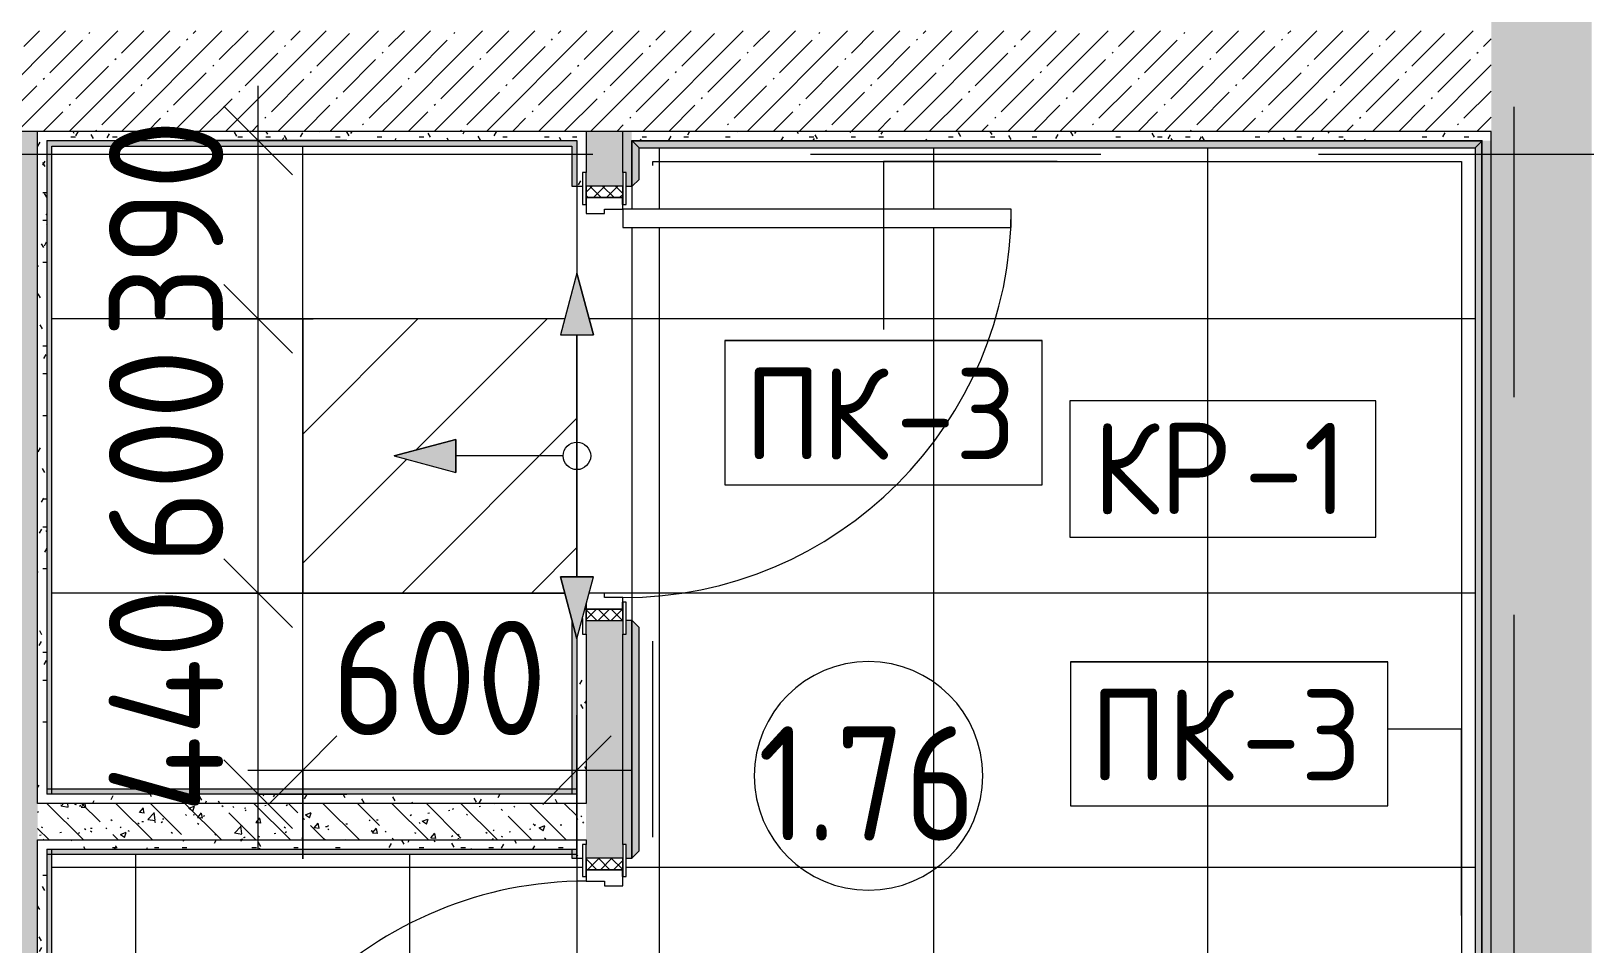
# Model space of a CAD drawing. Header units: millimetres. Extents: x 81671 to 282875, y -8553 to 29000.
# Drawn here: x 89616 to 93015, y 15273 to 17269 of the extents above; entities that cross this region are included whole.
import ezdxf

# ---------------------------------------------------------------- set-up
doc = ezdxf.new("R2010")
doc.units = ezdxf.units.MM
doc.linetypes.add('Осевая', pattern=[3175, 635, -476.25, 1587.5, -476.25])
for name, color, linetype, lineweight in [('A-ANNO-DIMS', 7, 'Continuous', 9), ('A-ANNO-DIMS-100', 7, 'Continuous', 9), ('A-AREA-IDEN', 7, 'Continuous', 9), ('A-DETL', 7, 'Continuous', 9), ('A-DETL-GENF', 7, 'Continuous', 9), ('A-DOOR', 7, 'Continuous', 9), ('A-DOOR-1', 7, 'Continuous', 13), ('A-DOOR-FRAM', 7, 'Continuous', 13), ('A-DOOR-FRAM-1', 7, 'Continuous', 9), ('A-FLOR-IDEN', 7, 'Continuous', 9), ('A-FLOR-PATT', 7, 'Continuous', 9), ('A-GENM-IDEN', 7, 'Continuous', 9), ('A-WALL', 7, 'Continuous', 9), ('I-WALL', 7, 'Continuous', 9), ('Оси-2', 7, 'Осевая', 9)]:
    doc.layers.add(name, color=color, linetype=linetype, lineweight=lineweight)
for name, color, linetype, lineweight, true_color in [('A-DETL-GENF-1', 7, 'Continuous', 9, 0x004000), ('A-FLOR-1', 7, 'Continuous', 9, 0x787878), ('A-GENM-5', 7, 'Continuous', 9, 0xff8040), ('A-WALL-1', 9, 'Continuous', 9, 0x808080), ('A-WALL-FNSH-1', 9, 'Continuous', 9, 0x808080), ('I-WALL-1', 7, 'Continuous', 9, 0x787878), ('I-WALL-2', 9, 'Continuous', 9, 0x808080)]:
    doc.layers.add(name, color=color, linetype=linetype, lineweight=lineweight, true_color=true_color)
doc.styles.add('GOST Common', font='GOST_Common.ttf', dxfattribs={"width": 0.9, "height": 250})
doc.styles.add('GOST Common_1', font='GOST_Common.ttf', dxfattribs={"height": 200})
doc.styles.add('ISOCPEUR', font='isocpeur.ttf', dxfattribs={"width": 0.9, "height": 250})
doc.dimstyles.new('ISO-2_5_0_9К_БОЛЬШОЙ', dxfattribs={"dimscale": 304.8, "dimtxt": 248.995294, "dimasz": 0.492126, "dimexe": 0.393701, "dimexo": 0.984252, "dimgap": 0, "dimtad": 1, "dimdec": 0, "dimrnd": 10, "dimzin": 0, "dimdsep": 46, "dimtxsty": 'ISOCPEUR', "dimblk1": 'OBLIQUE', "dimblk2": 'OBLIQUE', "dimsah": 1, "dimcen": 0.09, "dimdle": 0.393701, "dimazin": 0, "dimtfac": 1, "dimtdec": 4, "dimtix": 1, "dimtmove": 0, "dimatfit": 3, "dimfxl": 1, "dimtvp": 1, "dimtolj": 1, "dimtzin": 0, "dimarcsym": 2})
pattern_1 = [(45, (0, 0), (-57.024626, 57.024626), []), (45, (57.025, 0), (-57.024626, 57.024626), [100.806, -20.161, 3.353, -16.808])]
pattern_2 = [(135, (0, 0), (-75.43415, -75.43415), [106.68, -17.78, 3.556, -17.78]), (135, (0, 75.39), (-75.43415, -75.43415), []), (50, (0, 0), (127.52922, -11.15758), [13.335, -146.685]), (355, (0, 0), (-24.66966, 133.74002), [10.668, -117.348]), (100.451, (10.63, -0.93), (102.85973, 122.58178), [11.333, -124.663]), (46.184, (0, 35.56), (189.75516, -29.43036), [20.002, -220.027]), (96.636, (15.81, 33.1), (166.1822, 173.1996), [17, -186.995]), (351.184, (0, 35.56), (166.18393, 173.19757), [16.002, -176.022]), (21, (17.78, 26.67), (106.13027, -71.58603), [13.335, -146.685]), (326, (17.78, 26.67), (43.26188, 128.93175), [10.668, -117.348]), (71.451, (26.62, 20.7), (149.39198, 57.34505), [11.333, -124.663]), (37.5, (0, 0), (2.162228, 59.188357), [3.353, -112.573, 3.353, -115.773, -117.792]), (37.5, (0, 0), (2.162228, 59.188357), [-235.052, 3.353, -114.44]), (7.5, (0, 0), (46.773857, 70.126152), [3.353, -64.567, 3.353, -109.906, -44.894]), (7.5, (0, 0), (46.773857, 70.126152), [-181.178, 3.353, -41.542]), (327.5, (-39.65, 0), (94.913671, -4.010093), [3.353, -41.097, 3.353, -135.331, -184.023]), (327.5, (-39.65, 0), (94.913671, -4.010093), [-183.134, 3.353, -180.67]), (317.5, (-57.43, 0), (103.69057, 17.79882), [3.353, -54.432, 3.353, -88.748, -130.683]), (317.5, (-57.43, 0), (103.69057, 17.79882), [-149.885, 3.353, -127.33])]
pattern_3 = [(135, (1826.41, 104.685), (-14.14214, -14.14214), []), (225, (1826.41, 104.685), (14.14214, -14.14214), [])]
pattern_4 = [(45, (-296.384, 104.685), (-14.1421, 14.1421), []), (135, (-296.384, 104.685), (-14.1421, -14.1421), [])]
pattern_5 = [(0, (0, 0), (121.92, 30.48), [10.058, -81.382, 10.058, -81.382, -487.68]), (0, (0, 0), (121.92, 30.48), [-182.88, 10.058, -172.822, 10.058, -81.382, -213.36]), (0, (0, 0), (121.92, 30.48), [-457.2, 10.058, -50.902, 10.058, -142.342]), (120, (45.72, 15.24), (-87.356454, 90.345817), [10.058, -81.382, 10.058, -81.382, -487.68]), (120, (45.72, 15.24), (-87.356454, 90.345817), [-182.88, 10.058, -172.822, 10.058, -81.382, -213.36]), (120, (45.72, 15.24), (-87.356454, 90.345817), [-457.2, 10.058, -50.902, 10.058, -142.342]), (240, (60.96, 76.2), (-34.563546, -120.825817), [10.058, -81.382, 10.058, -81.382, -487.68]), (240, (60.96, 76.2), (-34.563546, -120.825817), [-182.88, 10.058, -172.822, 10.058, -81.382, -213.36]), (240, (60.96, 76.2), (-34.563546, -120.825817), [-457.2, 10.058, -50.902, 10.058, -142.342])]

# ---------------------------------------------------------------- blocks, each defined once
blk = doc.blocks.new('110_Дверь_СКБ_1Ст_Внутренняя1 - Д-7_п__950x2100h_Туалет-32207265-План отделки полов с раскладкой материалов 1 этажа в осях 23_1-33')
at = {"layer": 'A-DOOR'}
h = blk.add_hatch(dxfattribs=at)
h.set_pattern_fill('FP_8', color=256, style=0, pattern_type=2)
h.set_pattern_definition(pattern_3)
h.paths.add_polyline_path([(487.5, -40), (487.5, 40), (462.5, 40), (462.5, -40)])
at = {"layer": 'A-DOOR-FRAM-1'}
h = blk.add_hatch(dxfattribs=at)
h.set_pattern_fill('FP_9', color=256, style=0, pattern_type=2)
h.set_pattern_definition(pattern_4)
h.paths.add_polyline_path([(-437.5, 40), (-462.5, 40), (-462.5, -40), (-437.5, -40)])
at = {"layer": 'A-DOOR'}
blk.add_arc((-412.5, 40), 850, 360, 90, dxfattribs=at)
at = {"layer": 'A-DOOR-1'}
for p, q in [((-412.5, 890), (-412.5, 40)), ((-372.5, 890), (-412.5, 890)), ((-372.5, 40), (-372.5, 890)), ((-412.5, 40), (-372.5, 40))]:
    blk.add_line(p, q, dxfattribs=at)
at = {"layer": 'A-DOOR-FRAM'}
for p, q in [((-422.5, 48), (-492.5, 48)), ((-492.5, 48), (-492.5, 40)), ((-492.5, 40), (-422.5, 40)), ((-437.5, 40), (-462.5, 40)), ((-462.5, 40), (-462.5, -40)), ((-412.5, 40), (-437.5, 40)), ((-437.5, 40), (-437.5, -40)), ((-437.5, -40), (-437.5, 40)), ((-422.5, 40), (-437.5, 40)), ((-437.5, 40), (-437.5, 39)), ((-437.5, 39), (-422.5, 39)), ((-422.5, 40), (-422.5, 48)), ((-422.5, 39), (-422.5, 40)), ((-412.5, 0), (-412.5, 40)), ((437.5, 40), (437.5, 0)), ((462.5, 40), (437.5, 40)), ((517.5, 48), (447.5, 48)), ((447.5, 48), (447.5, 40)), ((462.5, 40), (447.5, 40)), ((447.5, 40), (447.5, 39)), ((447.5, 40), (517.5, 40)), ((447.5, 39), (462.5, 39)), ((462.5, -40), (462.5, 40)), ((487.5, 40), (462.5, 40)), ((462.5, 40), (462.5, -40)), ((462.5, 39), (462.5, 40)), ((487.5, -40), (487.5, 40)), ((517.5, 40), (517.5, 48)), ((-402.5, 0), (-412.5, 0)), ((-402.5, -40), (-402.5, 0)), ((437.5, 0), (427.5, 0)), ((427.5, 0), (427.5, -33.2)), ((-422.5, -40), (-492.5, -40)), ((-492.5, -40), (-492.5, -48)), ((-492.5, -48), (-422.5, -48)), ((-462.5, -40), (-437.5, -40)), ((-422.5, -39), (-437.5, -39)), ((-437.5, -39), (-437.5, -40)), ((-437.5, -40), (-402.5, -40)), ((-437.5, -40), (-422.5, -40)), ((-422.5, -40), (-422.5, -39)), ((-422.5, -48), (-422.5, -40)), ((462.5, -39), (449.2, -39)), ((452.9, -40), (462.5, -40)), ((452.9, -40), (462.5, -40)), ((517.5, -40), (452.9, -40)), ((462.5, -40), (462.5, -39)), ((462.5, -40), (487.5, -40)), ((482.8, -48), (517.5, -48)), ((517.5, -48), (517.5, -40))]:
    blk.add_line(p, q, dxfattribs=at)
blk = doc.blocks.new('110_Дверь_СКБ_1Ст_Внутренняя1 - Д-7_л__950x2100h_Туалет-32209783-План отделки полов с раскладкой материалов 1 этажа в осях 23_1-33')
at = {"layer": 'A-DOOR'}
h = blk.add_hatch(dxfattribs=at)
h.set_pattern_fill('FP_8', color=256, style=0, pattern_type=2)
h.set_pattern_definition(pattern_3)
h.paths.add_polyline_path([(462.5, -40), (487.5, -40), (487.5, 40), (462.5, 40)])
at = {"layer": 'A-DOOR-FRAM-1'}
h = blk.add_hatch(dxfattribs=at)
h.set_pattern_fill('FP_9', color=256, style=0, pattern_type=2)
h.set_pattern_definition(pattern_4)
h.paths.add_polyline_path([(-462.5, -40), (-437.5, -40), (-437.5, 40), (-462.5, 40)])
at = {"layer": 'A-DOOR'}
blk.add_arc((-412.5, 40), 850, 360, 90, dxfattribs=at)
at = {"layer": 'A-DOOR-1'}
for p, q in [((-412.5, 890), (-412.5, 40)), ((-372.5, 890), (-412.5, 890)), ((-372.5, 40), (-372.5, 890)), ((-412.5, 40), (-372.5, 40))]:
    blk.add_line(p, q, dxfattribs=at)
at = {"layer": 'A-DOOR-FRAM'}
for p, q in [((-422.5, 48), (-492.5, 48)), ((-492.5, 48), (-492.5, 40)), ((-492.5, 40), (-422.5, 40)), ((-437.5, 40), (-462.5, 40)), ((-462.5, 40), (-462.5, -40)), ((-412.5, 40), (-437.5, 40)), ((-437.5, 40), (-437.5, -40)), ((-437.5, -40), (-437.5, 40)), ((-422.5, 40), (-437.5, 40)), ((-437.5, 40), (-437.5, 39)), ((-437.5, 39), (-422.5, 39)), ((-422.5, 40), (-422.5, 48)), ((-422.5, 39), (-422.5, 40)), ((-412.5, 0), (-412.5, 40)), ((437.5, 40), (437.5, 0)), ((462.5, 40), (437.5, 40)), ((517.5, 48), (447.5, 48)), ((447.5, 48), (447.5, 40)), ((462.5, 40), (447.5, 40)), ((447.5, 40), (447.5, 39)), ((447.5, 40), (517.5, 40)), ((447.5, 39), (462.5, 39)), ((462.5, -40), (462.5, 40)), ((487.5, 40), (462.5, 40)), ((462.5, 40), (462.5, -40)), ((462.5, 39), (462.5, 40)), ((487.5, -40), (487.5, 40)), ((517.5, 40), (517.5, 48)), ((-402.5, 0), (-412.5, 0)), ((-402.5, -40), (-402.5, 0)), ((437.5, 0), (427.5, 0)), ((427.5, 0), (427.5, -40)), ((-422.5, -40), (-492.5, -40)), ((-492.5, -40), (-492.5, -48)), ((-492.5, -48), (-422.5, -48)), ((-462.5, -40), (-437.5, -40)), ((-422.5, -39), (-437.5, -39)), ((-437.5, -39), (-437.5, -40)), ((-437.5, -40), (-402.5, -40)), ((-437.5, -40), (-422.5, -40)), ((-422.5, -40), (-422.5, -39)), ((-422.5, -48), (-422.5, -40)), ((427.5, -40), (462.5, -40)), ((462.5, -39), (447.5, -39)), ((447.5, -39), (447.5, -40)), ((447.5, -40), (462.5, -40)), ((517.5, -40), (447.5, -40)), ((447.5, -40), (447.5, -48)), ((447.5, -48), (517.5, -48)), ((462.5, -40), (462.5, -39)), ((462.5, -40), (487.5, -40)), ((517.5, -48), (517.5, -40))]:
    blk.add_line(p, q, dxfattribs=at)
blk = doc.blocks.new('Плинтус - Плинтус керамогранит бежевый-32865380-План отделки полов с раскладкой материалов 1 этажа в осях 23_1-33')
at = {"layer": 'A-GENM-5'}
blk.add_hatch(color=256, dxfattribs=at).paths.add_polyline_path([(3388, 0), (0, 0), (15, -15), (3373, -15)])
for p, q in [((0, 0), (15, -15)), ((15, -15), (2789, -15)), ((2789, -15), (3373, -15)), ((3373, -15), (3388, 0)), ((45, -45), (2789, -45)), ((2789, -45), (3343, -45))]:
    blk.add_line(p, q, dxfattribs=at)
blk = doc.blocks.new('Плинтус - Плинтус керамогранит бежевый-32865471-План отделки полов с раскладкой материалов 1 этажа в осях 23_1-33')
at = {"layer": 'A-GENM-5'}
blk.add_hatch(color=256, dxfattribs=at).paths.add_polyline_path([(1548.1, -15), (1844, -15), (1859, 0), (0, 0), (15, -15), (216.2, -15)])
for p, q in [((0, 0), (1859, 0)), ((0, 0), (15, -15)), ((15, -15), (1844, -15)), ((1844, -15), (1859, 0)), ((45, -45), (1814, -45))]:
    blk.add_line(p, q, dxfattribs=at)
blk = doc.blocks.new('Плинтус - Плинтус керамогранит бежевый-32865474-План отделки полов с раскладкой материалов 1 этажа в осях 23_1-33')
at = {"layer": 'A-GENM-5'}
blk.add_hatch(color=256, dxfattribs=at).paths.add_polyline_path([(0, 0), (15, -15), (504, -15), (519, 0)])
for p, q in [((0, 0), (519, 0)), ((0, 0), (15, -15)), ((15, -15), (504, -15)), ((504, -15), (519, 0)), ((45, -45), (474, -45))]:
    blk.add_line(p, q, dxfattribs=at)
blk = doc.blocks.new('Плинтус - Плинтус керамогранит бежевый-32865475-План отделки полов с раскладкой материалов 1 этажа в осях 23_1-33')
at = {"layer": 'A-GENM-5'}
blk.add_hatch(color=256, dxfattribs=at).paths.add_polyline_path([(0, 0), (15, -15), (83.9, -15), (98.9, 0)])
for p, q in [((0, 0), (98.9, 0)), ((0, 0), (15, -15)), ((15, -15), (83.9, -15)), ((83.9, -15), (98.9, 0)), ((45, -45), (53.9, -45))]:
    blk.add_line(p, q, dxfattribs=at)
blk = doc.blocks.new('Начало раскладки_красным - Начало раскладки_красным-26109928-План отделки полов с раскладкой материалов 1 этажа в осях 23_1-33')
at = {"layer": 'A-DETL-GENF'}
for points in [[(-36.2, 264.8), (36.2, 264.8), (0, 400)], [(-264.8, -36.2), (-264.8, 36.2), (-400, 0)], [(0, -400), (36.2, -264.8), (-36.2, -264.8)]]:
    blk.add_hatch(color=256, dxfattribs=at).paths.add_polyline_path(points)
for p, q in [((0, 400), (-36.2, 264.8)), ((0, 400), (-36.2, 264.8)), ((36.2, 264.8), (0, 400)), ((0, 400), (36.2, 264.8)), ((-36.2, 264.8), (36.2, 264.8)), ((-36.2, 264.8), (36.2, 264.8)), ((0, 30), (0, 264.8)), ((-264.8, 36.2), (-400, 0)), ((-400, 0), (-264.8, 36.2)), ((-264.8, -36.2), (-264.8, 36.2)), ((-264.8, 36.2), (-264.8, -36.2)), ((-400, 0), (-264.8, -36.2)), ((-400, 0), (-264.8, -36.2)), ((-30, 0), (-264.8, 0)), ((0, -30), (0, -264.8)), ((36.2, -264.8), (-36.2, -264.8)), ((-36.2, -264.8), (0, -400)), ((0, -400), (-36.2, -264.8)), ((-36.2, -264.8), (36.2, -264.8)), ((0, -400), (36.2, -264.8)), ((0, -400), (36.2, -264.8))]:
    blk.add_line(p, q, dxfattribs=at)
blk.add_circle((0, 0), 30, dxfattribs=at)
blk = doc.blocks.new('Марка_Помещения - Номер-25198446-План отделки полов с раскладкой материалов 1 этажа в осях 23_1-33')
at = {"layer": 'A-AREA-IDEN'}
for start, end in [(360, 180), (180, 360)]:
    blk.add_arc((0, 0), 2.5, start, end, dxfattribs=at)
blk = doc.blocks.new('DIMBLOCK55-План отделки полов с раскладкой материалов 1 этажа в осях 23_1-33')
at = {"layer": 'A-ANNO-DIMS-100', "lineweight": 20}
for p, q in [((90112.8, 16040), (90037.8, 16115)), ((90112.8, 16040), (90187.8, 15965)), ((90112.8, 15600.1), (90037.8, 15675.1)), ((90112.8, 15600.1), (90187.8, 15525.1))]:
    blk.add_line(p, q, dxfattribs=at)
at = {"layer": 'A-ANNO-DIMS-100'}
for p, q in [((89910, 16040), (90232.8, 16040)), ((90112.8, 16040), (89910, 16040)), ((90112.8, 15480.1), (90112.8, 16040)), ((90306.8, 15600.1), (89992.8, 15600.1)), ((90112.8, 15600.1), (90306.8, 15600.1))]:
    blk.add_line(p, q, dxfattribs=at)
at = {"layer": 'A-ANNO-DIMS-100', "color": 0, "insert": (89786.2, 15559.1), "char_height": 250, "width": 626.319, "attachment_point": 1, "rotation": 90, "line_spacing_factor": 1.149209, "style": 'ISOCPEUR'}
blk.add_mtext('440', dxfattribs=at)
blk = doc.blocks.new('_Oblique')
at = {"color": 0, "linetype": 'ByBlock', "lineweight": -2}
blk.add_line((-0.5, -0.5), (0.5, 0.5), dxfattribs=at)
blk = doc.blocks.new('DIMBLOCK56-План отделки полов с раскладкой материалов 1 этажа в осях 23_1-33')
at = {"layer": 'A-ANNO-DIMS-100', "lineweight": 20}
for p, q in [((90112.8, 16640), (90037.8, 16715)), ((90112.8, 16640), (90187.8, 16565)), ((90112.8, 16040), (90037.8, 16115)), ((90112.8, 16040), (90187.8, 15965))]:
    blk.add_line(p, q, dxfattribs=at)
at = {"layer": 'A-ANNO-DIMS-100'}
for p, q in [((89910, 16640), (90232.8, 16640)), ((90112.8, 16640), (89910, 16640)), ((90112.8, 16040), (90112.8, 16640)), ((89910, 16040), (90232.8, 16040)), ((90112.8, 16040), (89910, 16040))]:
    blk.add_line(p, q, dxfattribs=at)
at = {"layer": 'A-ANNO-DIMS-100', "color": 0, "insert": (89786.2, 16103), "char_height": 250, "width": 568.858, "attachment_point": 1, "rotation": 90, "line_spacing_factor": 1.149209, "style": 'ISOCPEUR'}
blk.add_mtext('600', dxfattribs=at)
blk = doc.blocks.new('DIMBLOCK57-План отделки полов с раскладкой материалов 1 этажа в осях 23_1-33')
at = {"layer": 'A-ANNO-DIMS-100'}
for p, q in [((90112.8, 16640), (90112.8, 17150)), ((90306.8, 17030), (89992.8, 17030)), ((90112.8, 17030), (90306.8, 17030)), ((89910, 16640), (90232.8, 16640)), ((90112.8, 16640), (89910, 16640))]:
    blk.add_line(p, q, dxfattribs=at)
at = {"layer": 'A-ANNO-DIMS-100', "lineweight": 20}
for p, q in [((90112.8, 17030), (90037.8, 17105)), ((90112.8, 17030), (90187.8, 16955)), ((90112.8, 16640), (90037.8, 16715)), ((90112.8, 16640), (90187.8, 16565))]:
    blk.add_line(p, q, dxfattribs=at)
at = {"layer": 'A-ANNO-DIMS-100', "color": 0, "insert": (89786.2, 16598), "char_height": 250, "width": 568.858, "attachment_point": 1, "rotation": 90, "line_spacing_factor": 1.149209, "style": 'ISOCPEUR'}
blk.add_mtext('390', dxfattribs=at)
blk = doc.blocks.new('DIMBLOCK58-План отделки полов с раскладкой материалов 1 этажа в осях 23_1-33')
at = {"layer": 'A-ANNO-DIMS-100'}
for p, q in [((90210, 15458.9), (90210, 15772.8)), ((90810, 15458.9), (90810, 15772.8)), ((90090, 15652.8), (90930, 15652.8)), ((90210, 15652.8), (90210, 15458.9)), ((90810, 15652.8), (90810, 15458.9))]:
    blk.add_line(p, q, dxfattribs=at)
at = {"layer": 'A-ANNO-DIMS-100', "lineweight": 20}
for p, q in [((90210, 15652.8), (90285, 15727.8)), ((90810, 15652.8), (90885, 15727.8)), ((90210, 15652.8), (90135, 15577.8)), ((90810, 15652.8), (90735, 15577.8))]:
    blk.add_line(p, q, dxfattribs=at)
at = {"layer": 'A-ANNO-DIMS-100', "color": 0, "insert": (90272.9, 15979.4), "char_height": 250, "width": 568.858, "attachment_point": 1, "line_spacing_factor": 1.149209, "style": 'ISOCPEUR'}
blk.add_mtext('600', dxfattribs=at)
blk = doc.blocks.new('М_перекрытий_ЭП - Типоразмер-25383776-План отделки полов с раскладкой материалов 1 этажа в осях 23_1-33')
at = {"layer": 'A-FLOR-IDEN'}
for p, q in [((3.352, 1.578), (-3.336, 1.578)), ((-3.336, 1.578), (-3.336, -1.406)), ((3.352, -1.406), (3.352, 1.578)), ((-3.336, -1.406), (3.352, -1.406))]:
    blk.add_line(p, q, dxfattribs=at)
blk = doc.blocks.new('Mark Reiling - Mark Reiling-26174330-План отделки полов с раскладкой материалов 1 этажа в осях 23_1-33')
at = {"layer": 'A-GENM-IDEN'}
for p, q in [((-3.47, 1.49), (-3.47, -1.663)), ((-3.47, 1.49), (3.47, 1.49)), ((3.47, 1.49), (-3.47, 1.49)), ((-3.47, 1.49), (-3.47, -1.663)), ((3.47, -1.663), (3.47, 1.49)), ((3.47, -1.663), (3.47, 1.49)), ((-3.47, -1.663), (3.47, -1.663)), ((-3.47, -1.663), (3.47, -1.663))]:
    blk.add_line(p, q, dxfattribs=at)

msp = doc.modelspace()

# ---------------------------------------------------------------- hatches: boundary and pattern name
at = {"layer": 'A-DETL-GENF-1'}
h = msp.add_hatch(dxfattribs=at)
h.set_pattern_fill('FP_93', color=256, style=0, pattern_type=2)
h.set_pattern_definition([(45, (0, 0), (-141.42136, 141.42136), [])])
h.paths.add_polyline_path([(90773.7, 16040), (90783.2, 16040), (90773.7, 16075.3), (90810, 16075.3), (90810, 16604.8), (90773.7, 16604.8), (90783.1, 16640), (90210, 16640), (90210, 16040), (90481.2, 16040)])
h.paths.add_polyline_path([(90545.2, 16303.8), (90410, 16340.1), (90545.2, 16376.3)])
at = {"layer": 'A-FLOR-PATT'}
h = msp.add_hatch(dxfattribs=at)
h.set_pattern_fill('FP_74', color=256, style=0, pattern_type=2)
h.set_pattern_definition([(90, (90809.96, 15440), (-600, 4e-14), []), (180, (90809.96, 15440), (-7e-14, -600), [])])
h.paths.add_polyline_path([(90910, 16880.1), (90930, 16880.1), (90930, 16930.1), (90918, 16930.1), (90918, 16890.1), (90910, 16890.1)])
h.paths.add_polyline_path([(89683.6, 15611.1), (90799, 15611.1), (90799, 15981.1), (90773.7, 16075.3), (90846.2, 16075.3), (90836.8, 16040.1), (90870, 16040.1), (90870, 16030.1), (90910, 16030.1), (90910, 16020.1), (90918, 16020.1), (90918, 15980.1), (90930, 15980.1), (90930, 16840.1), (90910, 16840.1), (90910, 16880.1), (90870, 16880.1), (90870, 16870.1), (90830, 16870.1), (90830, 16890.1), (90822, 16890.1), (90822, 16930.1), (90799, 16931.1), (90799, 17018), (89661, 17018), (89661, 15611.1)])
h.paths.add_polyline_path([(90820.7, 15980.1), (90822, 15980.1), (90822, 15984.8)])
h.paths.add_polyline_path([(90545.2, 16303.8), (90411.7, 16340.5), (90545.2, 16376.3)])
h.paths.add_polyline_path([(90773.7, 16604.8), (90810, 16740.1), (90846.2, 16604.8), (90810, 16604.8)])
h = msp.add_hatch(dxfattribs=at)
h.set_pattern_fill('FP_73', color=256, style=0, pattern_type=2)
h.set_pattern_definition([(90, (91590, 14840), (-600, 4e-14), []), (180, (91590, 14840), (-7e-14, -600), [])])
h.paths.add_polyline_path([(92231.3, 13380), (92250, 13380), (92250, 13392), (92231.3, 13392), (92231.3, 13385.1)])
h.paths.add_polyline_path([(91813.1, 13399), (92200, 13400), (92200, 13440), (92190, 13440), (92190, 13480), (92210, 13480), (92209.6, 13618.5), (92154.7, 13603.8), (92154.7, 13676.2), (92257.7, 13648.7), (92265, 13656), (92775, 13656), (92775, 17014), (90946, 17014), (90946, 16945.1), (90931, 16930.1), (90931, 17029), (90930, 17029), (90931, 16880.1), (91760, 16880.1), (91760, 16840.1), (90930, 16840.1), (90930, 15460.1), (90918, 15460.1), (90918, 15420.1), (90910, 15420.1), (90910, 15400.1), (90870, 15400.1), (90870, 15410.1), (90830, 15410.1), (90830, 15420.1), (90822, 15420.1), (90822, 15460.1), (90810, 15460.1), (90810, 14600.1), (90830, 14600.1), (90830, 14560.1), (90870, 14560.1), (90870, 14570.1), (90910, 14570.1), (90910, 14550.1), (90918, 14550.1), (90918, 14510.1), (90930, 14510.1), (90931, 13640), (91300, 13640), (91300, 13628), (91340, 13628), (91340, 13480), (91360, 13480), (91360, 13440), (91350, 13440), (91350, 13400), (91350, 13399)])
h.paths.add_polyline_path([(92210, 13399), (92210, 13400), (92200, 13399)])
h.paths.add_polyline_path([(91625.2, 13603.8), (91490, 13640), (91625.2, 13676.2), (91625.2, 13616.8)])
h.paths.add_polyline_path([(92250, 13628), (92250, 13629.3), (92245.2, 13628)])
h.paths.add_polyline_path([(90932, 13641), (90931, 13641), (90931, 14501), (90946, 14486), (90946, 13656), (91285, 13656), (91299.6, 13641), (90946, 13641)])
h.paths.add_polyline_path([(91853.7, 13904.8), (91890, 14040), (91926.2, 13904.8)])
h.paths.add_polyline_path([(90810, 14510.1), (90822, 14511), (90822, 14550.1), (90830, 14550.1), (90830, 14560.1), (90810, 14560.1), (90810, 14511)])
h.paths.add_polyline_path([(90931, 15461.1), (90931, 15980.1), (90946, 15965.1), (90946, 15476.1)])
h = msp.add_hatch(dxfattribs=at)
h.set_pattern_fill('FP_76', color=256, style=0, pattern_type=2)
h.set_pattern_definition([(270, (90444.34, 14240), (600, 4e-14), []), (0, (90444.34, 14240), (0, 600), [])])
h.paths.add_polyline_path([(89844.3, 13651), (90085.4, 13651), (90179.6, 13676.2), (90179.6, 13651), (90433.3, 13651), (90433.3, 13904.8), (90408.1, 13904.8), (90433.3, 13998.9), (90433.3, 14511), (90810, 14511), (90810, 14560.1), (89980, 14560.1), (89980, 14600.1), (90810, 14600.1), (90810, 15460.1), (90799, 15460.1), (90799, 15469.1), (89661, 15469.1), (89661, 13651), (89815.3, 13651)])
at = {"layer": 'I-WALL'}
h = msp.add_hatch(dxfattribs=at)
h.set_pattern_fill('FP_2', color=256, style=0, pattern_type=2)
h.set_pattern_definition(pattern_1)
h.paths.add_polyline_path([(92810, 13620), (93000, 13620), (93000, 13628), (93030, 13628), (93030, 21150), (92810, 21150), (92810, 14834.7)])
h = msp.add_hatch(dxfattribs=at)
h.set_pattern_fill('FP_2', color=256, style=0, pattern_type=2)
h.set_pattern_definition(pattern_1)
h.paths.add_polyline_path([(92479, 17050), (92810, 17050), (92810, 17270), (86490, 17270), (86490, 17050), (91147.1, 17050)])
for points in [[(89650, 15600.1), (89661, 15600.1), (89661, 17030), (89650, 17030), (89650, 15611.1)], [(90799, 17018), (90799, 17029), (89661, 17029), (89661, 17018), (90481.2, 17018)], [(90810, 15600.1), (90810, 15611.1), (89650, 15611.1), (89650, 15600.1), (90481.2, 15600.1)], [(90810, 15469.1), (90810, 15480.1), (89650, 15480.1), (89650, 15469.1), (90481.2, 15469.1)], [(89650, 13640), (89661, 13640), (89661, 15480.1), (89650, 15480.1), (89650, 14834.7)]]:
    msp.add_hatch(color=256, dxfattribs=at).paths.add_polyline_path(points)
h = msp.add_hatch(color=256, dxfattribs=at)
h.paths.add_polyline_path([(90799, 15600.1), (90810, 15600.1), (90810, 15940.1), (90799, 15980.1), (90799, 15940.1)])
h.paths.add_polyline_path([(90810, 16930.1), (90810, 17030), (90799, 17029), (90799, 16930.1)])
h = msp.add_hatch(color=256, dxfattribs=at)
h.paths.add_polyline_path([(90799, 14500), (90810, 14500), (90810, 14510.1), (90799, 14510.1)])
h.paths.add_polyline_path([(90799, 15460.1), (90810, 15460.1), (90810, 15480.1), (90799, 15480.1)])
at = {"layer": 'I-WALL-1'}
h = msp.add_hatch(dxfattribs=at)
h.set_pattern_fill('FP_14', color=256, style=0, pattern_type=2)
h.set_pattern_definition(pattern_2)
h.paths.add_polyline_path([(89550, 13620), (89630, 13620), (89630, 17050), (89550, 17050), (89550, 14834.7)])
h = msp.add_hatch(dxfattribs=at)
h.set_pattern_fill('FP_14', color=256, style=0, pattern_type=2)
h.set_pattern_definition(pattern_2)
h.paths.add_polyline_path([(90830, 13620), (90910, 13620), (90910, 14510.1), (90830, 14510.1), (90830, 14225.8)])
h.paths.add_polyline_path([(90830, 15460.1), (90910, 15460.1), (90910, 15980.1), (90830, 15980.1), (90830, 15479.1)])
h.paths.add_polyline_path([(90910, 16930.1), (90910, 17050), (90830, 17050), (90830, 16930.1)])
h = msp.add_hatch(dxfattribs=at)
h.set_pattern_fill('FP_14', color=256, style=0, pattern_type=2)
h.set_pattern_definition(pattern_2)
h.paths.add_polyline_path([(90830, 15500.1), (90830, 15580.1), (89630, 15580.1), (89630, 15500.1), (90814.2, 15500.1)])
at = {"layer": 'I-WALL-2'}
h = msp.add_hatch(dxfattribs=at)
h.set_pattern_fill('FP_64', color=256, style=0, pattern_type=2)
h.set_pattern_definition(pattern_5)
h.paths.add_polyline_path([(89650, 15600.1), (89650, 17050), (89630, 17050), (89630, 15600.1)])
h = msp.add_hatch(dxfattribs=at)
h.set_pattern_fill('FP_64', color=256, style=0, pattern_type=2)
h.set_pattern_definition(pattern_5)
h.paths.add_polyline_path([(90830, 17030), (90830, 17050), (89650, 17050), (89650, 17030), (90810, 17030)])
h = msp.add_hatch(dxfattribs=at)
h.set_pattern_fill('FP_64', color=256, style=0, pattern_type=2)
h.set_pattern_definition(pattern_5)
h.paths.add_polyline_path([(90830, 15580.1), (90830, 15950.1), (90822, 15950.1), (90822, 15980.1), (90820.7, 15980.1), (90810, 15940.1), (90810, 15580.1), (90814.2, 15580.1)])
h.paths.add_polyline_path([(90810, 16930.1), (90822, 16930.1), (90822, 16960.1), (90830, 16960.1), (90830, 17030), (90810, 17030)])
h = msp.add_hatch(dxfattribs=at)
h.set_pattern_fill('FP_64', color=256, style=0, pattern_type=2)
h.set_pattern_definition(pattern_5)
h.paths.add_polyline_path([(90910, 13640), (90930, 13640), (90930, 14510.1), (90918, 14510.1), (90918, 14480.1), (90910, 14480.1), (90910, 14225.8)])
h.paths.add_polyline_path([(90930, 15460.1), (90930, 15980.1), (90918, 15980.1), (90918, 15950.1), (90910, 15950.1), (90910, 15490.1), (90918, 15490.1), (90918, 15460.1)])
h.paths.add_polyline_path([(90918, 16930.1), (90930, 16930.1), (90930, 17050), (90910, 17050), (90910, 16960.1), (90918, 16960.1)])
h = msp.add_hatch(dxfattribs=at)
h.set_pattern_fill('FP_64', color=256, style=0, pattern_type=2)
h.set_pattern_definition(pattern_5)
h.paths.add_polyline_path([(92810, 17030), (92810, 17050), (90930, 17050), (90931, 17030), (92790, 17030)])
h = msp.add_hatch(dxfattribs=at)
h.set_pattern_fill('FP_64', color=256, style=0, pattern_type=2)
h.set_pattern_definition(pattern_5)
h.paths.add_polyline_path([(92790, 13620), (92810, 13620), (92810, 17030), (92790, 17030), (92790, 13640)])
h = msp.add_hatch(dxfattribs=at)
h.set_pattern_fill('FP_64', color=256, style=0, pattern_type=2)
h.set_pattern_definition(pattern_5)
h.paths.add_polyline_path([(90481.2, 15580.1), (90810, 15580.1), (90810, 15600.1), (89630, 15600.1), (89630, 15580.1), (89815.3, 15580.1)])
h = msp.add_hatch(dxfattribs=at)
h.set_pattern_fill('FP_64', color=256, style=0, pattern_type=2)
h.set_pattern_definition(pattern_5)
h.paths.add_polyline_path([(89650, 13640), (89650, 15500.1), (89630, 15500.1), (89630, 13640)])
h = msp.add_hatch(dxfattribs=at)
h.set_pattern_fill('FP_64', color=256, style=0, pattern_type=2)
h.set_pattern_definition(pattern_5)
h.paths.add_polyline_path([(90799, 15480.1), (90822, 15480.1), (90822, 15490.1), (90830, 15490.1), (90830, 15500.1), (89650, 15500.1), (89650, 15480.1), (90481.2, 15480.1)])
h = msp.add_hatch(dxfattribs=at)
h.set_pattern_fill('FP_64', color=256, style=0, pattern_type=2)
h.set_pattern_definition(pattern_5)
h.paths.add_polyline_path([(90810, 14480), (90822, 14480.1), (90822, 14510.1), (90810, 14510.1), (90810, 14500)])
h.paths.add_polyline_path([(90822, 15460.1), (90822, 15480.1), (90810, 15480.1), (90810, 15460.1), (90814.2, 15460.1)])

# ---------------------------------------------------------------- linework, layer by layer
at = {"layer": 'A-DETL'}
for p, q in [((90783.1, 16640), (90210, 16640)), ((90210, 16640), (90210, 16040)), ((90810, 16075.3), (90810, 16604.8)), ((90210, 16040), (90783.2, 16040))]:
    msp.add_line(p, q, dxfattribs=at)
at = {"layer": 'A-FLOR-1'}
for p, q in [((90930, 16930.1), (90930, 16880.1)), ((90930, 16840.1), (90930, 15980.1)), ((90810, 15460.1), (90810, 14600.1))]:
    msp.add_line(p, q, dxfattribs=at)
at = {"layer": 'A-GENM-IDEN'}
for p, q in [((91480.6, 16984), (91480.6, 16617)), ((91860.5, 16984), (91480.6, 16984)), ((92745, 15742.5), (92583.4, 15742.5)), ((92745, 15335), (92745, 15742.5))]:
    msp.add_line(p, q, dxfattribs=at)
at = {"layer": 'A-WALL'}
for p, q in [((90810, 17030), (90810, 16930.1)), ((90930, 17030), (92790, 17030)), ((92790, 13640), (92790, 17030)), ((89650, 15611.1), (89650, 15600.1)), ((90810, 15600.1), (89650, 15600.1)), ((89650, 15480.1), (90810, 15480.1)), ((89650, 15469.1), (89650, 13640)), ((90810, 15469.1), (90810, 15480.1))]:
    msp.add_line(p, q, dxfattribs=at)
at = {"layer": 'A-WALL-1'}
for p, q in [((92810, 17050), (86490, 17050)), ((89630, 15580.1), (89630, 17050)), ((89650, 17030), (90810, 17030)), ((90830, 17050), (90830, 16960.1)), ((90910, 16960.1), (90910, 17050)), ((90930, 16930.1), (90930, 17030)), ((92810, 13620), (92810, 17050)), ((90810, 16930.1), (90822, 16930.1)), ((90918, 16930.1), (90930, 16930.1)), ((90822, 15980.1), (90820.7, 15980.1)), ((90930, 15980.1), (90918, 15980.1)), ((90930, 15460.1), (90930, 15980.1)), ((90830, 15950.1), (90830, 15580.1)), ((90910, 15490.1), (90910, 15950.1)), ((90810, 15940.1), (90810, 15600.1)), ((90830, 15580.1), (89630, 15580.1)), ((89630, 15500.1), (90830, 15500.1)), ((89630, 13620), (89630, 15500.1)), ((90830, 15500.1), (90830, 15490.1)), ((90810, 15460.1), (90822, 15460.1)), ((90918, 15460.1), (90930, 15460.1))]:
    msp.add_line(p, q, dxfattribs=at)
at = {"layer": 'A-WALL-FNSH-1'}
for p, q in [((89650, 17030), (89650, 15611.1)), ((89661, 17029), (89661, 17030)), ((90799, 17030), (90799, 17029)), ((90799, 17029), (89661, 17029)), ((89661, 17018), (90799, 17018)), ((89661, 15600.1), (89661, 17018)), ((90799, 17018), (90799, 16930.1)), ((90931, 16930.1), (90931, 17029)), ((90931, 17029), (92789, 17029)), ((92789, 17029), (92789, 13641)), ((90799, 16930.1), (90810, 16930.1)), ((90930, 16930.1), (90931, 16930.1)), ((90799, 15980.1), (90799, 15600.1)), ((90931, 15980.1), (90930, 15980.1)), ((90931, 15460.1), (90931, 15980.1)), ((90810, 15611.1), (89650, 15611.1)), ((89650, 15480.1), (89650, 15469.1)), ((89650, 15469.1), (90810, 15469.1)), ((89661, 13640), (89661, 15480.1)), ((90799, 15480.1), (90799, 15460.1)), ((90810, 15460.1), (90810, 15469.1)), ((90799, 15460.1), (90810, 15460.1)), ((90930, 15460.1), (90931, 15460.1))]:
    msp.add_line(p, q, dxfattribs=at)
at = {"layer": 'Оси-2'}
for p, q in [((92860, 593.7), (92860, 19415.1)), ((84970.8, 17000), (122760, 17000))]:
    msp.add_line(p, q, dxfattribs=at)

# ---------------------------------------------------------------- block references
at = {"layer": 'A-AREA-IDEN', "xscale": 99.99999999999993, "yscale": 99.99999999999993, "zscale": 99.99999999999993}
msp.add_blockref('Марка_Помещения - Номер-25198446-План отделки полов с раскладкой материалов 1 этажа в осях 23_1-33', (91447.8, 15640.3), dxfattribs=at)
at = {"layer": 'A-DETL-GENF'}
msp.add_blockref('Начало раскладки_красным - Начало раскладки_красным-26109928-План отделки полов с раскладкой материалов 1 этажа в осях 23_1-33', (90810, 16340.1), dxfattribs=at)
at = {"layer": 'A-DOOR'}
for name, p, rotation in [('110_Дверь_СКБ_1Ст_Внутренняя1 - Д-7_п__950x2100h_Туалет-32207265-План отделки полов с раскладкой материалов 1 этажа в осях 23_1-33', (90870, 16467.6), 270), ('110_Дверь_СКБ_1Ст_Внутренняя1 - Д-7_л__950x2100h_Туалет-32209783-План отделки полов с раскладкой материалов 1 этажа в осях 23_1-33', (90870, 14972.6), 90)]:
    msp.add_blockref(name, p, dxfattribs=dict(at, rotation=rotation))
at = {"layer": 'A-FLOR-IDEN', "xscale": 99.99999999999993, "yscale": 99.99999999999993, "zscale": 99.99999999999993}
msp.add_blockref('М_перекрытий_ЭП - Типоразмер-25383776-План отделки полов с раскладкой материалов 1 этажа в осях 23_1-33', (92222.1, 16302.8), dxfattribs=at)
at = {"layer": 'A-GENM-5'}
msp.add_blockref('Плинтус - Плинтус керамогранит бежевый-32865471-План отделки полов с раскладкой материалов 1 этажа в осях 23_1-33', (90931, 17029), dxfattribs=at)
for name, p, rotation in [('Плинтус - Плинтус керамогранит бежевый-32865475-План отделки полов с раскладкой материалов 1 этажа в осях 23_1-33', (90931, 16930.1), 89.99999999999925), ('Плинтус - Плинтус керамогранит бежевый-32865380-План отделки полов с раскладкой материалов 1 этажа в осях 23_1-33', (92790, 17029), 270), ('Плинтус - Плинтус керамогранит бежевый-32865474-План отделки полов с раскладкой материалов 1 этажа в осях 23_1-33', (90931, 15461.1), 89.99999999999925)]:
    msp.add_blockref(name, p, dxfattribs=dict(at, rotation=rotation))
at = {"layer": 'A-GENM-IDEN', "xscale": 99.99999999999993, "yscale": 99.99999999999993, "zscale": 99.99999999999993}
for p in [(91480.6, 16443.5), (92236.5, 15741)]:
    msp.add_blockref('Mark Reiling - Mark Reiling-26174330-План отделки полов с раскладкой материалов 1 этажа в осях 23_1-33', p, dxfattribs=at)

# ---------------------------------------------------------------- texts
at = {"layer": 'A-AREA-IDEN', "insert": (91205.9, 15748.8), "char_height": 250, "width": 606.076, "attachment_point": 1, "style": 'GOST Common'}
msp.add_mtext('1.76', dxfattribs=at)
at = {"layer": 'A-FLOR-IDEN', "char_height": 200, "attachment_point": 1, "style": 'GOST Common_1'}
for s, insert, width in [('КР', (91938.5, 16412.5), 400.844), ('-1', (92269.2, 16412.5), 296.624)]:
    msp.add_mtext(s, dxfattribs=dict(at, insert=insert, width=width))
at = {"layer": 'A-GENM-IDEN', "char_height": 200, "attachment_point": 1, "style": 'GOST Common_1'}
for s, insert, width in [('ПК', (91176.5, 16532.5), 400.844), ('-3', (91507.2, 16532.5), 344.726), ('ПК', (91932.4, 15830), 400.844), ('-3', (92263.1, 15830), 344.726)]:
    msp.add_mtext(s, dxfattribs=dict(at, insert=insert, width=width))

# ---------------------------------------------------------------- dimensions: what is measured, and where the dimension line sits
at = {"layer": 'A-ANNO-DIMS'}
for base, p1, p2, override, picture, middle in [((90112.8, 17030), (90210, 16640), (90006.8, 17030), {"dimpost": '<>', "dimfxl": 439.756378}, 'DIMBLOCK57-План отделки полов с раскладкой материалов 1 этажа в осях 23_1-33', (89987.8, 16835)), ((90112.8, 16640), (90210, 16040), (90210, 16640), {"dimpost": '<>', "dimfxl": 600}, 'DIMBLOCK56-План отделки полов с раскладкой материалов 1 этажа в осях 23_1-33', (89987.8, 16340)), ((90112.8, 16040), (90006.8, 15600.1), (90210, 16040), {"dimpost": '<>', "dimfxl": 484.549688}, 'DIMBLOCK55-План отделки полов с раскладкой материалов 1 этажа в осях 23_1-33', (89987.8, 15820.1))]:
    dim = msp.add_linear_dim(base=base, p1=p1, p2=p2, angle=90, dimstyle='ISO-2_5_0_9К_БОЛЬШОЙ', override=override, dxfattribs=at)
    dim.commit()
    dim.dimension.update_dxf_attribs({"geometry": picture, "text_midpoint": middle})
dim = msp.add_linear_dim(base=(90810, 15652.8), p1=(90210, 15758.9), p2=(90810, 15758.9), dimstyle='ISO-2_5_0_9К_БОЛЬШОЙ', override={"dimpost": '<>', "dimfxl": 600}, dxfattribs=at)
dim.commit()
dim.dimension.update_dxf_attribs({"geometry": 'DIMBLOCK58-План отделки полов с раскладкой материалов 1 этажа в осях 23_1-33', "text_midpoint": (90510, 15777.8)})

doc.saveas('drawing.dxf')
